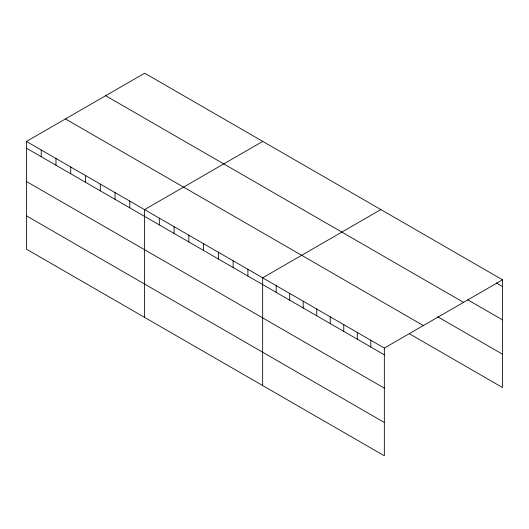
<?xml version="1.0" encoding="UTF-8"?>
<svg xmlns="http://www.w3.org/2000/svg" width="529" height="529" viewBox="0 0 529 529"><rect width="100%" height="100%" fill="white"/><g stroke="black" fill="none" stroke-linecap="round" stroke-linejoin="round"><path stroke-width="0.79" d="M26.45 141.448L384.338 348.075L384.338 455.8L26.45 249.172L26.45 141.448L144.662 73.2L502.55 279.828L502.55 387.552L409.334 333.733M262.768 141.388L144.556 209.636L144.556 317.36M380.867 209.577L262.655 277.824L262.655 385.548M384.338 348.075L502.55 279.828M496.142 282.87L502.55 286.566M467.682 299.758L502.55 319.893M105.655 95.723L463.543 302.35M437.794 316.838L502.55 354.225M65.457 118.926L423.345 325.553M26.45 148.186L384.338 354.814M26.45 181.513L384.338 388.141M26.45 215.845L384.338 422.473M370.816 340.266L370.816 347.011M357.3 332.463L357.3 339.201M343.777 324.661L343.777 331.399M330.255 316.851L330.255 323.589M316.739 309.048L316.739 315.787M303.216 301.239L303.216 307.977M289.7 293.436L289.7 300.174M276.178 285.627L276.178 292.365M247.896 269.301L247.896 276.039M233.13 260.777L233.13 267.515M218.365 252.254L218.365 258.992M203.605 243.73L203.605 250.468M188.84 235.207L188.84 241.945M174.081 226.683L174.081 233.421M159.315 218.16L159.315 224.898M129.79 201.113L129.79 207.851M115.024 192.589L115.024 199.327M100.265 184.066L100.265 190.804M85.5 175.542L85.5 182.28M70.741 167.019L70.741 173.757M55.975 158.495L55.975 165.233M41.216 149.972L41.216 156.71"/></g></svg>
